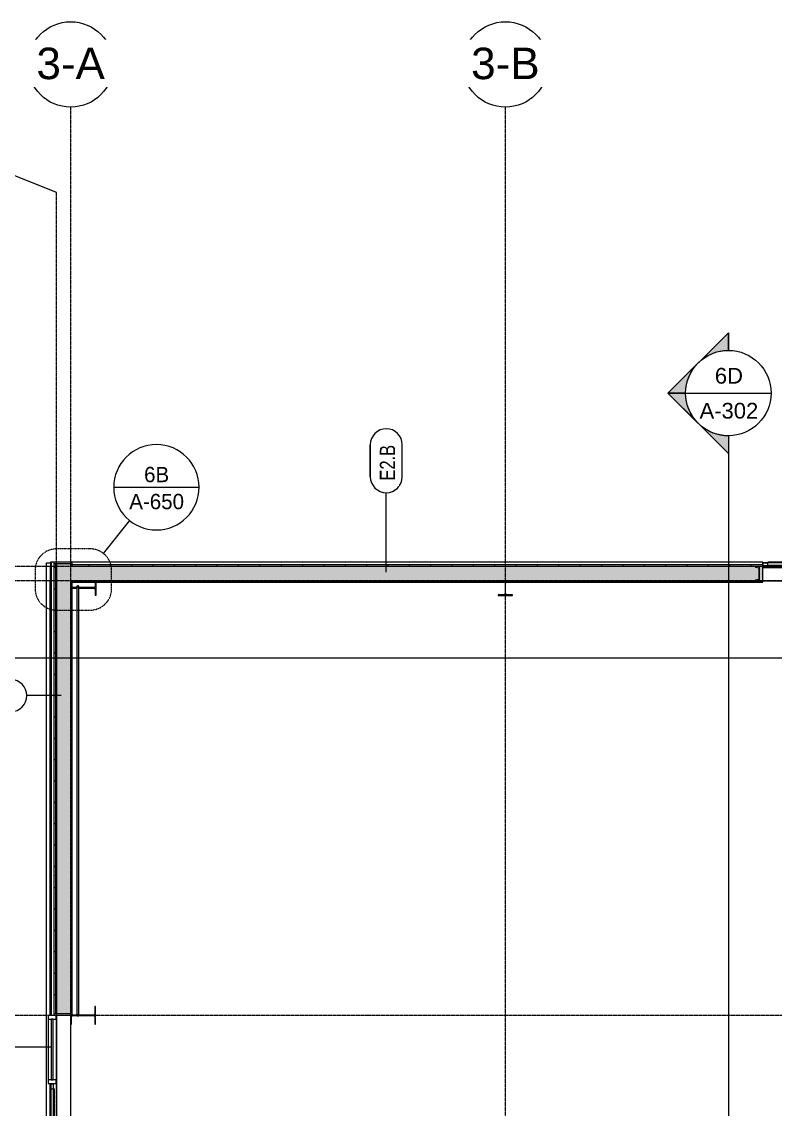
# Model space of a CAD drawing. Header units: inches. Extents: x 21592 to 24810, y -23179 to -20467.
# Drawn here: x 22042 to 22466, y -21197 to -20585 of the extents above; entities that cross this region are included whole.
import ezdxf

# ---------------------------------------------------------------- set-up
doc = ezdxf.new("R2010")
doc.units = ezdxf.units.IN
doc.header["$MEASUREMENT"] = 0
doc.linetypes.add('Dash Dot 3_16_', pattern=[0.3125, 0.1875, -0.0625, 0, -0.0625])
doc.linetypes.add('Grid Line 1_2_', pattern=[0.875, 0.5, -0.125, 0.125, -0.125])
for name, color, linetype, lineweight in [('A-ANNO-SYMB', 150, 'Continuous', 9), ('A-GLAZ-CURT', 52, 'Continuous', 20), ('A-GLAZ-CWMG', 51, 'Continuous', 20), ('A-WALL', 113, 'Continuous', 20), ('A-WALL-IDEN', 211, 'Continuous', 9), ('A-WALL-PATT', 111, 'Continuous', 50), ('G-ANNO-SYMB', 111, 'Continuous', 9), ('L-SITE-WALL', 31, 'Continuous', 20), ('S-BEAM', 12, 'Continuous', 20), ('S-COLS', 52, 'Continuous', 20), ('S-GRID', 1, 'Continuous', 9), ('S-GRID-IDEN', 1, 'Continuous', 9)]:
    doc.layers.add(name, color=color, linetype=linetype, lineweight=lineweight)
doc.styles.add('Arial', font='arial.ttf', dxfattribs={"height": 17.703593})
doc.styles.add('Arial_1', font='arial.ttf', dxfattribs={"height": 8.851796})
doc.styles.add('Century Gothic', font='GOTHIC.TTF', dxfattribs={"height": 8.622671})
doc.styles.add('Century Gothic_1', font='GOTHIC.TTF', dxfattribs={"width": 0.8, "height": 8.622671})
pattern_1 = [(45, (0, 0), (-9.503515, 9.503515), []), (45, (0, 14.4), (-9.503515, 9.503515), [])]
pattern_2 = [(0, (0, 0), (0, 12), []), (90, (0, 0), (-12, 7e-16), [])]
pattern_3 = [(161.57, (0.48, 0.48), (-3.839953776, -1.544e-05), [0, -27.322, 3.034, 0]), (18.43, (-0.48, 0.48), (-3.839953776, 1.544e-05), [0, -27.322, 3.034, 0]), (108.43, (0.48, 0.48), (1.919622, -9.60052459), [9.106, -21.25]), (71.57, (-0.48, 0.48), (1.919622, 9.60052459), [9.106, -21.25])]

# ---------------------------------------------------------------- blocks, each defined once
blk = doc.blocks.new('Struct_Xcel_Sports Complex_rvt-1-Enlarged First Floor Plan _West_')
at = {"layer": 'L-SITE-WALL', "color": 43, "lineweight": 13}
for p, q in [((22058.14, -21143.93), (22058.14, -20899.55)), ((22058.14, -21185.12), (22058.14, -21182.12))]:
    blk.add_line(p, q, dxfattribs=at)
blk = doc.blocks.new('Rectangular Mullion - Profile_Polycarbonate_Lower-1836398-Enlarged First Floor Plan _West_')
at = {"layer": 'A-GLAZ-CWMG', "color": 43, "lineweight": 13}
for p, q in [((22058.04, -21185.12), (22058.46, -21185.12)), ((22058.04, -21646.43), (22058.04, -21185.12)), ((22060.04, -21185.12), (22060.54, -21185.12)), ((22060.54, -21646.43), (22060.54, -21185.12))]:
    blk.add_line(p, q, dxfattribs=at)
at = {"layer": 'A-GLAZ-CWMG', "color": 10, "lineweight": 13}
for p, q in [((22058.46, -21185.12), (22060.04, -21185.12)), ((22058.46, -21646.43), (22058.46, -21185.12)), ((22060.04, -21646.43), (22060.04, -21185.12)), ((22060.04, -21646.43), (22058.46, -21646.43))]:
    blk.add_line(p, q, dxfattribs=at)
blk = doc.blocks.new('Rectangular Mullion - Exterior 2_ x 4_5_-1142339-Enlarged First Floor Plan _West_')
at = {"layer": 'A-GLAZ-CWMG', "color": 7}
for p, q in [((-2, 3), (0, 3)), ((-2, -1.5), (-2, 3)), ((0, 3), (0, -1.5)), ((0, -1.5), (-2, -1.5))]:
    blk.add_line(p, q, dxfattribs=at)
blk = doc.blocks.new('Girt_Z - 8_D-1789509-Enlarged First Floor Plan _West_')
at = {"layer": 'S-BEAM', "color": 43, "lineweight": 13}
for p, q in [((22555.14, -20891.55), (22458.52, -20891.55)), ((22555.14, -20892.13), (22458.52, -20892.13)), ((22555.14, -20892.2), (22458.52, -20892.2)), ((22458.52, -20899.55), (22551.14, -20899.55))]:
    blk.add_line(p, q, dxfattribs=at)
blk = doc.blocks.new('Girt_C - 8_D-1405510-Enlarged First Floor Plan _West_')
at = {"layer": 'S-BEAM', "color": 43, "lineweight": 13}
for p, q in [((22061.64, -21143.68), (22061.64, -21646.84)), ((22069.64, -21380.05), (22069.64, -21148.8)), ((22069.64, -21621.3), (22069.64, -21390.05)), ((22069.64, -21646.84), (22069.64, -21631.3)), ((22069.25, -21647.23), (22062.03, -21647.23))]:
    blk.add_line(p, q, dxfattribs=at)
blk = doc.blocks.new('System Panel - INSULATED LOW-E GLAZING _SEE ELEVATIONS FOR U-FACTOR_ SHGC_ _ LT_-827433-Enlarged First Floor Plan _West_')
at = {"layer": 'A-GLAZ-CURT', "color": 7}
for p, q in [((17.09375, -0.25), (-17.09375, -0.25)), ((-17.09375, -0.25), (-17.09375, -1.25)), ((-17.09375, -1.25), (17.09375, -1.25)), ((17.09375, -1.25), (17.09375, -0.25))]:
    blk.add_line(p, q, dxfattribs=at)
at = {"layer": 'A-GLAZ-CURT', "color": 10, "lineweight": 13}
for p, q in [((-17.09375, -1.25), (-17.09375, -0.25)), ((17.09375, -0.25), (-17.09375, -0.25)), ((-17.09375, -1.25), (17.09375, -1.25)), ((17.09375, -0.25), (17.09375, -1.25))]:
    blk.add_line(p, q, dxfattribs=at)
blk = doc.blocks.new('Rectangular Mullion - Exterior 2_ x 4_5_-V21-Enlarged First Floor Plan _West_')
at = {"layer": 'A-GLAZ-CWMG', "color": 43, "lineweight": 13}
for p, q in [((22057.02, -21145.93), (22057.02, -21180.12)), ((22061.52, -21145.93), (22061.52, -21180.12))]:
    blk.add_line(p, q, dxfattribs=at)
blk = doc.blocks.new('Rectangular Mullion - Exterior 2_ x 4_5_-1115231-Enlarged First Floor Plan _West_')
at = {"layer": 'A-GLAZ-CWMG', "color": 7}
for p, q in [((-1, 3), (1, 3)), ((-1, -1.5), (-1, 3)), ((1, 3), (1, -1.5)), ((1, -1.5), (-1, -1.5))]:
    blk.add_line(p, q, dxfattribs=at)
blk = doc.blocks.new('Round Bar - 1_-1267021-Enlarged First Floor Plan _West_')
at = {"layer": 'S-BEAM', "color": 43, "lineweight": 13}
for p, q in [((22073.14, -21867.69), (22073.14, -21988.94)), ((22074.14, -21988.94), (22074.14, -21867.69))]:
    blk.add_line(p, q, dxfattribs=at)
for centre, start_param, end_param in [((22073.64, -21867.69), 0, 3.141593), ((22073.64, -21867.69), 3.141593, 6.283185), ((22073.64, -22108.84), 3.616844, 5.733719)]:
    blk.add_ellipse(centre, major_axis=(0.5, 0), ratio=0.507473, start_param=start_param, end_param=end_param, dxfattribs=at)
blk = doc.blocks.new('Round Bar - 1_-V22-Enlarged First Floor Plan _West_')
at = {"layer": 'S-BEAM', "color": 43, "lineweight": 13}
for p, q in [((22073.14, -21022.55), (22073.14, -21143.8)), ((22074.14, -21143.8), (22074.14, -21022.55))]:
    blk.add_line(p, q, dxfattribs=at)
for centre, start_param, end_param in [((22073.64, -20902.65), 0, 3.141593), ((22073.64, -21143.8), 0, 3.141593), ((22073.64, -21143.8), 3.141593, 6.283185)]:
    blk.add_ellipse(centre, major_axis=(0.5, 0), ratio=0.507473, start_param=start_param, end_param=end_param, dxfattribs=at)
blk = doc.blocks.new('Rectangular Mullion - Profile_Polycarbonate_Lower-1778976-Enlarged First Floor Plan _West_')
at = {"layer": 'A-GLAZ-CWMG', "color": 43, "lineweight": 13}
for p, q in [((22461.27, -20889.48), (22461.27, -20889.05)), ((22552.52, -20889.05), (22461.27, -20889.05)), ((22552.52, -20889.05), (22552.52, -20889.48)), ((22461.27, -20891.55), (22461.27, -20891.05)), ((22552.52, -20891.05), (22552.52, -20891.55))]:
    blk.add_line(p, q, dxfattribs=at)
at = {"layer": 'A-GLAZ-CWMG', "color": 10, "lineweight": 13}
for p, q in [((22461.27, -20891.05), (22461.27, -20889.48)), ((22552.52, -20889.48), (22461.27, -20889.48)), ((22552.52, -20889.48), (22552.52, -20891.05)), ((22552.52, -20891.05), (22461.27, -20891.05))]:
    blk.add_line(p, q, dxfattribs=at)
blk = doc.blocks.new('Section - Section Head - Filled-1526-Enlarged First Floor Plan _West_')
at = {"layer": 'G-ANNO-SYMB'}
h = blk.add_hatch(color=256, dxfattribs=at)
edge = h.paths.add_edge_path(flags=0)
edge.add_line((-0.4268, 0.1768), (-0.25, 0.3536))
edge.add_line((-0.25, 0.3536), (-0.25, 0.25))
edge.add_arc((-0.25, 0), 0.25, 90, 135)
h = blk.add_hatch(color=256, dxfattribs=at)
edge = h.paths.add_edge_path(flags=0)
edge.add_arc((-0.25, 0), 0.25, 45, 90)
edge.add_line((-0.25, 0.25), (-0.25, 0.3536))
edge.add_line((-0.25, 0.3536), (-0.0732, 0.1768))
h = blk.add_hatch(color=256, dxfattribs=at)
edge = h.paths.add_edge_path(flags=0)
edge.add_arc((-0.25, 0), 0.2503, 137.9216, 180)
edge.add_line((-0.5003, 0), (-0.6036, 0))
edge.add_line((-0.6036, 0), (-0.4358, 0.1678))
h = blk.add_hatch(color=256, dxfattribs=at)
edge = h.paths.add_edge_path(flags=0)
edge.add_line((-0.0642, 0.1678), (0.1036, 0))
edge.add_line((0.1036, 0), (0.0003, 0))
edge.add_arc((-0.25, 0), 0.2503, 0, 42.0784)
for p, q in [((-0.25, 0.3536), (-0.6036, 0)), ((-0.25, 0.3536), (-0.4268, 0.1768)), ((-0.25, 0.3536), (0.1036, 0)), ((-0.25, 0.25), (-0.25, 0.3536)), ((-0.0732, 0.1768), (-0.25, 0.3536)), ((-0.25, 0.3536), (-0.25, 0.25)), ((-0.4358, 0.1678), (-0.6036, 0)), ((0.1036, 0), (-0.0642, 0.1678)), ((-0.6036, 0), (-0.5003, 0)), ((0.0003, 0), (0.1036, 0)), ((-0.5, 0), (-0.6036, 0)), ((0, 0), (0.1036, 0))]:
    blk.add_line(p, q, dxfattribs=at)
for radius, start, end in [(0.25, 360, 180), (0.25, 90, 135), (0.25, 45, 90), (0.2503, 137.9216, 180), (0.2503, 0, 42.0784), (0.25, 180, 360)]:
    blk.add_arc((-0.25, 0), radius, start, end, dxfattribs=at)
blk = doc.blocks.new('Grid - Grid Head - Circle-14747-Enlarged First Floor Plan _West_')
at = {"layer": 'S-GRID-IDEN'}
blk.add_circle((0, 0), 0.25, dxfattribs=at)
blk = doc.blocks.new('Wall Tag - 1_4_-1369832-Enlarged First Floor Plan _West_')
at = {"layer": 'A-WALL-IDEN', "color": 153}
for p, q in [((-0.0822, 0.0968), (0.1053, 0.0968)), ((0.1053, 0.0968), (-0.0822, 0.0968)), ((-0.0822, -0.0907), (0.1053, -0.0907)), ((-0.0822, -0.0907), (0.1053, -0.0907))]:
    blk.add_line(p, q, dxfattribs=at)
for centre, start, end in [((-0.0822, 0.0031), 90, 270), ((-0.0822, 0.0031), 90, 270), ((0.1053, 0.0031), 270, 90), ((0.1053, 0.0031), 270, 90)]:
    blk.add_arc(centre, 0.0937, start, end, dxfattribs=at)
blk = doc.blocks.new('Floor Plan - Callout Head-19020-Enlarged First Floor Plan _West_')
at = {"layer": 'A-ANNO-SYMB'}
blk.add_line((-0.25, 0), (0.25, 0), dxfattribs=at)
for start, end in [(360, 180), (180, 360)]:
    blk.add_arc((0, 0), 0.25, start, end, dxfattribs=at)

msp = doc.modelspace()

# ---------------------------------------------------------------- hatches: boundary and pattern name
at = {"layer": 'A-WALL-PATT', "lineweight": 9}
h = msp.add_hatch(dxfattribs=at)
h.set_pattern_fill('FP_10', color=8, style=0, pattern_type=2)
h.set_pattern_definition(pattern_2)
h.paths.add_polyline_path([(22061.1402, -21142.9278), (22061.1402, -20889.8028), (22060.1402, -20889.8028), (22060.1402, -21142.9278)], flags=0)
h = msp.add_hatch(dxfattribs=at)
h.set_pattern_fill('FP_9', color=8, style=0, pattern_type=2)
h.set_pattern_definition([(0, (0, 0), (15.36, 3.84), [1.267, -10.253, 1.267, -10.253, -61.44]), (0, (0, 0), (15.36, 3.84), [-23.04, 1.267, -21.773, 1.267, -10.253, -26.88]), (0, (0, 0), (15.36, 3.84), [-57.6, 1.267, -6.413, 1.267, -17.933]), (120, (5.76, 1.92), (-11.00553755, 11.3821502), [1.267, -10.253, 1.267, -10.253, -61.44]), (120, (5.76, 1.92), (-11.00553755, 11.3821502), [-23.04, 1.267, -21.773, 1.267, -10.253, -26.88]), (120, (5.76, 1.92), (-11.00553755, 11.3821502), [-57.6, 1.267, -6.413, 1.267, -17.933]), (240, (7.68, 9.6), (-4.35446245, -15.2221502), [1.267, -10.253, 1.267, -10.253, -61.44]), (240, (7.68, 9.6), (-4.35446245, -15.2221502), [-23.04, 1.267, -21.773, 1.267, -10.253, -26.88]), (240, (7.68, 9.6), (-4.35446245, -15.2221502), [-57.6, 1.267, -6.413, 1.267, -17.933])])
h.paths.add_polyline_path([(22061.1402, -21142.9278), (22061.6402, -21142.9278), (22061.6402, -20889.8028), (22061.1402, -20889.8028), (22061.1402, -21136.0614)], flags=0)
h = msp.add_hatch(dxfattribs=at)
h.set_pattern_fill('FP_7', color=8, style=0, pattern_type=2)
h.set_pattern_definition(pattern_3)
h.paths.add_polyline_path([(22069.6402, -21142.9278), (22069.6402, -20889.8028), (22061.6402, -20889.8028), (22061.6402, -21142.9278)], flags=0)
h = msp.add_hatch(dxfattribs=at)
h.set_pattern_fill('FP_7', color=8, style=0, pattern_type=2)
h.set_pattern_definition(pattern_3)
h.paths.add_polyline_path([(22070.3902, -20899.5528), (22458.5152, -20899.5528), (22458.5152, -20891.5528), (22069.6402, -20891.5528), (22069.6402, -20899.5528), (22070.1556, -20899.5528)], flags=0)
h = msp.add_hatch(dxfattribs=at)
h.set_pattern_fill('FP_10', color=8, style=0, pattern_type=2)
h.set_pattern_definition(pattern_2)
h.paths.add_polyline_path([(22070.3902, -20891.5528), (22458.5152, -20891.5528), (22458.5152, -20890.5528), (22070.3902, -20890.5528)], flags=0)
at = {"layer": 'S-COLS', "lineweight": 9}
h = msp.add_hatch(dxfattribs=at)
h.set_pattern_fill('FP_6', color=8, style=0, pattern_type=2)
h.set_pattern_definition(pattern_1)
h.paths.add_polyline_path([(22456.6402, -20899.5528), (22456.6402, -20891.5528), (22454.3002, -20891.5528), (22454.4145, -20891.8286), (22454.6902, -20891.9428), (22456.3372, -20892.2037), (22456.3372, -20898.902), (22454.6902, -20899.1628), (22454.4145, -20899.277), (22454.3002, -20899.5528)], flags=0)
h = msp.add_hatch(dxfattribs=at)
h.set_pattern_fill('FP_6', color=8, style=0, pattern_type=2)
h.set_pattern_definition(pattern_1)
h.paths.add_polyline_path([(22083.8902, -20907.5528), (22083.8902, -20899.5528), (22083.4566, -20899.5528), (22083.4566, -20902.7169), (22083.2541, -20903.2058), (22082.7652, -20903.4083), (22074.1402, -20903.4083), (22074.1402, -20903.6973), (22082.7652, -20903.6973), (22083.2541, -20903.8998), (22083.4566, -20904.3887), (22083.4566, -20907.5528)], flags=0)
h.paths.add_polyline_path([(22070.0738, -20907.5528), (22070.0738, -20904.3887), (22070.2763, -20903.8998), (22070.7652, -20903.6973), (22073.1402, -20903.6672), (22073.1402, -20903.4083), (22070.7652, -20903.4083), (22070.2763, -20903.2058), (22070.0738, -20902.7169), (22070.0738, -20899.5528), (22069.6402, -20899.5528), (22069.6402, -20907.5528)], flags=0)
h = msp.add_hatch(dxfattribs=at)
h.set_pattern_fill('FP_6', color=8, style=0, pattern_type=2)
h.set_pattern_definition(pattern_1)
h.paths.add_polyline_path([(22309.8902, -20907.8028), (22317.8902, -20907.8028), (22317.8902, -20907.3692), (22314.7262, -20907.3692), (22314.2373, -20907.1667), (22314.0348, -20906.6778), (22314.0348, -20900.6778), (22314.2373, -20900.1889), (22314.7262, -20899.9864), (22317.8902, -20899.9864), (22317.8902, -20899.5528), (22309.8902, -20899.5528), (22309.8902, -20899.9864), (22313.0543, -20899.9864), (22313.5432, -20900.1889), (22313.7457, -20900.6778), (22313.7457, -20906.6778), (22313.5432, -20907.1667), (22313.0543, -20907.3692), (22309.8902, -20907.3692)], flags=0)
h = msp.add_hatch(dxfattribs=at)
h.set_pattern_fill('FP_6', color=8, style=0, pattern_type=2)
h.set_pattern_definition(pattern_1)
h.paths.add_polyline_path([(22070.0738, -21148.8028), (22070.0738, -21144.6387), (22070.2763, -21144.1498), (22070.7652, -21143.9473), (22073.2637, -21143.9473), (22073.1402, -21143.7602), (22073.1402, -21143.6583), (22070.7652, -21143.6583), (22070.2763, -21143.4558), (22070.0738, -21142.9669), (22070.0738, -21138.8028), (22069.6402, -21138.8028), (22069.6402, -21148.8028)], flags=0)
h.paths.add_polyline_path([(22083.6402, -21148.8028), (22083.6402, -21138.8028), (22083.2066, -21138.8028), (22083.2066, -21142.9669), (22083.0041, -21143.4558), (22082.5152, -21143.6583), (22074.1402, -21143.6583), (22074.111, -21143.8318), (22074.067, -21143.9473), (22082.5152, -21143.9473), (22083.0041, -21144.1498), (22083.2066, -21144.6387), (22083.2066, -21148.8028)], flags=0)

# ---------------------------------------------------------------- linework, layer by layer
at = {"layer": 'A-ANNO-SYMB'}
msp.add_line((22088.0911, -20884.2241), (22102.827, -20865.769), dxfattribs=at)
at = {"layer": 'A-ANNO-SYMB', "linetype": 'Dash Dot 3_16_'}
for p, q in [((22080.6035, -20881.6015), (22061.6842, -20881.6015)), ((22049.6842, -20893.6015), (22049.6842, -20904.0703)), ((22092.6035, -20904.0703), (22092.6035, -20893.6015)), ((22061.6842, -20916.0703), (22080.6035, -20916.0703))]:
    msp.add_line(p, q, dxfattribs=at)
for centre, start, end in [((22061.6842, -20893.6015), 90, 180), ((22080.6035, -20893.6015), 0, 90), ((22061.6842, -20904.0703), 180, 270), ((22080.6035, -20904.0703), 270, 0)]:
    msp.add_arc(centre, 12, start, end, dxfattribs=at)
at = {"layer": 'A-WALL', "color": 7}
for p, q in [((22058.3277, -20889.0528), (22058.3277, -21143.6778)), ((22458.5152, -20889.0528), (22058.3277, -20889.0528)), ((22058.6402, -20889.0528), (22058.6402, -21143.6778)), ((22060.1402, -20889.0528), (22060.1402, -21143.6778)), ((22060.1402, -20889.8028), (22069.6402, -20889.8028)), ((22061.1402, -20889.8028), (22061.1402, -21142.9278)), ((22061.6402, -20889.8028), (22061.6402, -21142.9278)), ((22069.6402, -20889.8028), (22069.6402, -20891.5528)), ((22070.3902, -20891.5528), (22070.3902, -20889.0528)), ((22458.5152, -20900.3028), (22458.5152, -20889.0528)), ((22555.2027, -20889.478), (22458.5777, -20889.478)), ((22458.5777, -20889.478), (22458.5777, -20891.0528)), ((22458.5152, -20891.5528), (22069.6402, -20891.5528)), ((22458.5152, -20890.5528), (22070.3902, -20890.5528)), ((22458.5777, -20891.0528), (22555.2027, -20891.0528)), ((22069.6402, -20899.5528), (22069.6402, -21142.9278)), ((22069.6402, -20899.5528), (22458.5152, -20899.5528)), ((22070.3902, -21143.6778), (22070.3902, -20900.3028)), ((22070.3902, -20900.3028), (22458.5152, -20900.3028)), ((22058.3277, -21143.6778), (22070.3902, -21143.6778)), ((22069.6402, -21142.9278), (22060.1402, -21142.9278)), ((22058.4627, -21182.4278), (22058.4627, -21649.1153)), ((22060.0375, -21182.4278), (22058.4627, -21182.4278)), ((22060.0375, -21649.1153), (22060.0375, -21182.4278))]:
    msp.add_line(p, q, dxfattribs=at)
at = {"layer": 'A-WALL-IDEN', "color": 153}
for p, q in [((22246.9779, -20894.6778), (22246.9779, -20850.0731)), ((22064.359, -20964.1124), (22044.9984, -20964.1124)), ((22058.5152, -21161.6554), (22016.1199, -21161.6554))]:
    msp.add_line(p, q, dxfattribs=at)
at = {"layer": 'G-ANNO-SYMB'}
for p, q in [((22415.1736, -20794.0821), (22463.1736, -20794.0821)), ((22439.1736, -20818.0821), (22439.1736, -23039.3868)), ((22772.6363, -20943.1271), (22005.4867, -20943.1271))]:
    msp.add_line(p, q, dxfattribs=at)
at = {"layer": 'L-SITE-WALL', "color": 43, "lineweight": 13}
for p, q in [((22056.1402, -20889.5528), (22058.3277, -20889.5528)), ((22056.1402, -22800.8028), (22056.1402, -20889.5528)), ((22058.3277, -20891.5528), (22058.1402, -20891.5528)), ((22058.1402, -20891.5528), (22058.1402, -21143.9278)), ((22058.1402, -21182.1153), (22058.1402, -21185.1153))]:
    msp.add_line(p, q, dxfattribs=at)
at = {"layer": 'L-SITE-WALL', "color": 10, "lineweight": 13}
msp.add_line((22458.5152, -20889.5528), (22461.2652, -20889.5528), dxfattribs=at)
at = {"layer": 'S-COLS', "color": 7}
for p, q in [((22456.6402, -20891.5528), (22454.3002, -20891.5528)), ((22454.6902, -20891.9428), (22456.3372, -20892.2037)), ((22456.3372, -20892.2037), (22456.3372, -20898.902)), ((22456.6402, -20899.5528), (22456.6402, -20891.5528)), ((22070.0738, -20899.5528), (22069.6402, -20899.5528)), ((22069.6402, -20899.5528), (22069.6402, -20907.5528)), ((22070.0738, -20902.7169), (22070.0738, -20899.5528)), ((22083.8902, -20899.5528), (22083.4566, -20899.5528)), ((22083.4566, -20899.5528), (22083.4566, -20902.7169)), ((22083.8902, -20907.5528), (22083.8902, -20899.5528)), ((22317.8902, -20899.5528), (22309.8902, -20899.5528)), ((22309.8902, -20899.5528), (22309.8902, -20899.9864)), ((22309.8902, -20899.9864), (22313.0543, -20899.9864)), ((22313.7457, -20900.6778), (22313.7457, -20906.6778)), ((22314.0348, -20906.6778), (22314.0348, -20900.6778)), ((22314.7262, -20899.9864), (22317.8902, -20899.9864)), ((22317.8902, -20899.9864), (22317.8902, -20899.5528)), ((22454.3002, -20899.5528), (22456.6402, -20899.5528)), ((22456.3372, -20898.902), (22454.6902, -20899.1628)), ((22069.6402, -20907.5528), (22070.0738, -20907.5528)), ((22070.0738, -20907.5528), (22070.0738, -20904.3887)), ((22073.1402, -20903.4083), (22070.7652, -20903.4083)), ((22070.7652, -20903.6973), (22073.1402, -20903.6973)), ((22082.7652, -20903.4083), (22074.1402, -20903.4083)), ((22074.1402, -20903.6973), (22082.7652, -20903.6973)), ((22083.4566, -20904.3887), (22083.4566, -20907.5528)), ((22083.4566, -20907.5528), (22083.8902, -20907.5528)), ((22313.0543, -20907.3692), (22309.8902, -20907.3692)), ((22309.8902, -20907.3692), (22309.8902, -20907.8028)), ((22309.8902, -20907.8028), (22317.8902, -20907.8028)), ((22317.8902, -20907.3692), (22314.7262, -20907.3692)), ((22317.8902, -20907.8028), (22317.8902, -20907.3692)), ((22070.0738, -21138.8028), (22069.6402, -21138.8028)), ((22069.6402, -21138.8028), (22069.6402, -21148.8028)), ((22070.0738, -21142.9669), (22070.0738, -21138.8028)), ((22083.6402, -21138.8028), (22083.2066, -21138.8028)), ((22083.2066, -21138.8028), (22083.2066, -21142.9669)), ((22083.6402, -21148.8028), (22083.6402, -21138.8028)), ((22070.0738, -21148.8028), (22070.0738, -21144.6387)), ((22073.1402, -21143.6583), (22070.7652, -21143.6583)), ((22070.7652, -21143.9473), (22073.2637, -21143.9473)), ((22074.0167, -21143.9473), (22082.5152, -21143.9473)), ((22082.5152, -21143.6583), (22074.1402, -21143.6583)), ((22083.2066, -21144.6387), (22083.2066, -21148.8028)), ((22069.6402, -21148.8028), (22070.0738, -21148.8028)), ((22083.2066, -21148.8028), (22083.6402, -21148.8028))]:
    msp.add_line(p, q, dxfattribs=at)
for centre, radius, start, end in [((22454.6902, -20891.5528), 0.39, 180, 270), ((22313.0543, -20900.6778), 0.6914, 0, 90), ((22314.7262, -20900.6778), 0.6914, 90, 180), ((22454.6902, -20899.5528), 0.39, 90, 180), ((22070.7652, -20902.7169), 0.6914, 180, 270), ((22070.7652, -20904.3887), 0.6914, 90, 180), ((22082.7652, -20902.7169), 0.6914, 270, 0), ((22082.7652, -20904.3887), 0.6914, 0, 90), ((22313.0543, -20906.6778), 0.6914, 270, 0), ((22314.7262, -20906.6778), 0.6914, 180, 270), ((22070.7652, -21142.9669), 0.6914, 180, 270), ((22070.7652, -21144.6387), 0.6914, 90, 180), ((22082.5152, -21142.9669), 0.6914, 270, 0), ((22082.5152, -21144.6387), 0.6914, 0, 90)]:
    msp.add_arc(centre, radius, start, end, dxfattribs=at)
at = {"layer": 'S-GRID', "linetype": 'Grid Line 1_2_'}
for p, q in [((22069.6402, -22972.8509), (22069.6402, -20633.3741)), ((22313.8902, -22972.8509), (22313.8902, -20633.3741)), ((22061.6402, -22893.4698), (22061.6402, -20681.3741)), ((22871.8519, -20891.5528), (21705.561, -20891.5528)), ((22871.8519, -20899.5528), (21657.561, -20899.5528)), ((22765.0122, -21143.8028), (21657.561, -21143.8028))]:
    msp.add_line(p, q, dxfattribs=at)
at = {"layer": 'S-GRID'}
msp.add_line((22061.6402, -20681.3741), (21975.5644, -20646.9038), dxfattribs=at)

# ---------------------------------------------------------------- block references
at = {"lineweight": 5}
msp.add_blockref('Struct_Xcel_Sports Complex_rvt-1-Enlarged First Floor Plan _West_', (0, 0), dxfattribs=at)
at = {"layer": 'A-ANNO-SYMB', "xscale": 95.99999999999994, "yscale": 95.99999999999994, "zscale": 95.99999999999994}
msp.add_blockref('Floor Plan - Callout Head-19020-Enlarged First Floor Plan _West_', (22117.8022, -20847.0142), dxfattribs=at)
at = {"layer": 'A-GLAZ-CURT', "color": 10, "lineweight": 13, "rotation": 89.99999999996285}
msp.add_blockref('System Panel - INSULATED LOW-E GLAZING _SEE ELEVATIONS FOR U-FACTOR_ SHGC_ _ LT_-827433-Enlarged First Floor Plan _West_', (22058.5152, -21163.0216), dxfattribs=at)
at = {"layer": 'A-GLAZ-CWMG', "color": 43, "lineweight": 13}
for name in ['Rectangular Mullion - Profile_Polycarbonate_Lower-1778976-Enlarged First Floor Plan _West_', 'Rectangular Mullion - Exterior 2_ x 4_5_-V21-Enlarged First Floor Plan _West_', 'Rectangular Mullion - Profile_Polycarbonate_Lower-1836398-Enlarged First Floor Plan _West_']:
    msp.add_blockref(name, (0, 0), dxfattribs=at)
at = {"layer": 'A-GLAZ-CWMG', "color": 43, "lineweight": 13, "extrusion": (0, 0, -1), "rotation": 90.00000000003713}
for name, p in [('Rectangular Mullion - Exterior 2_ x 4_5_-1142339-Enlarged First Floor Plan _West_', (-22058.5152, -21143.9278)), ('Rectangular Mullion - Exterior 2_ x 4_5_-1115231-Enlarged First Floor Plan _West_', (-22058.5152, -21181.1153))]:
    msp.add_blockref(name, p, dxfattribs=at)
at = {"layer": 'A-WALL-IDEN', "color": 153, "xscale": 95.99999999999994, "yscale": 95.99999999999994, "zscale": 95.99999999999994, "rotation": 89.99999999999991}
msp.add_blockref('Wall Tag - 1_4_-1369832-Enlarged First Floor Plan _West_', (22247.2716, -20833.1778), dxfattribs=at)
at = {"layer": 'A-WALL-IDEN', "color": 153, "xscale": 95.99999999999994, "yscale": 95.99999999999994, "zscale": 95.99999999999994}
msp.add_blockref('Wall Tag - 1_4_-1369832-Enlarged First Floor Plan _West_', (22025.8938, -20964.4061), dxfattribs=at)
at = {"layer": 'G-ANNO-SYMB', "extrusion": (0, 0, -1), "xscale": 95.99999999999994, "yscale": 95.99999999999994, "zscale": 95.99999999999994, "rotation": 270.0000000000003}
msp.add_blockref('Section - Section Head - Filled-1526-Enlarged First Floor Plan _West_', (-22439.1736, -20818.0821), dxfattribs=at)
at = {"layer": 'S-BEAM', "color": 43, "lineweight": 13}
for name, p in [('Girt_Z - 8_D-1789509-Enlarged First Floor Plan _West_', (0, 0)), ('Round Bar - 1_-V22-Enlarged First Floor Plan _West_', (0, 0)), ('Round Bar - 1_-1267021-Enlarged First Floor Plan _West_', (0, 965)), ('Girt_C - 8_D-1405510-Enlarged First Floor Plan _West_', (0, 0))]:
    msp.add_blockref(name, p, dxfattribs=at)
at = {"layer": 'S-GRID-IDEN', "xscale": 95.99999999999994, "yscale": 95.99999999999994, "zscale": 95.99999999999994}
for p in [(22069.6402, -20609.3741), (22313.8902, -20609.3741)]:
    msp.add_blockref('Grid - Grid Head - Circle-14747-Enlarged First Floor Plan _West_', p, dxfattribs=at)

# ---------------------------------------------------------------- texts
at = {"layer": 'A-ANNO-SYMB', "char_height": 8.62267, "attachment_point": 2, "line_spacing_factor": 0.984117, "style": 'Century Gothic'}
for s, insert, width in [('6B', (22117.9406, -20835.5235), 15.984), ('A-650', (22117.9406, -20850.7157), 38.88)]:
    msp.add_mtext(s, dxfattribs=dict(at, insert=insert, width=width))
at = {"layer": 'G-ANNO-SYMB', "char_height": 8.8518, "attachment_point": 2, "line_spacing_factor": 0.938532, "style": 'Arial_1'}
for s, insert, width in [('6D', (22439.481, -20779.913), 18.792), ('A-302', (22439.481, -20799.5492), 39.312)]:
    msp.add_mtext(s, dxfattribs=dict(at, insert=insert, width=width))

# ---------------------------------------------------------------- next in the draw order: texts
at = {"layer": 'A-WALL-IDEN', "insert": (22243.3373, -20833.2067), "char_height": 8.62267, "width": 21.924, "attachment_point": 2, "rotation": 90, "line_spacing_factor": 0.984117, "style": 'Century Gothic_1', "bg_fill": 3, "box_fill_scale": 1.25, "bg_fill_color": 0, "bg_fill_transparency": 0}
msp.add_mtext('E2.B', dxfattribs=at)
at = {"layer": 'S-GRID-IDEN', "char_height": 17.70359, "width": 45.792, "attachment_point": 2, "line_spacing_factor": 0.938532, "style": 'Arial', "bg_fill": 3, "box_fill_scale": 1.25, "bg_fill_color": 0, "bg_fill_transparency": 0}
for s, insert in [('3-A', (22069.6356, -20599.9372)), ('3-B', (22313.8856, -20599.9372))]:
    msp.add_mtext(s, dxfattribs=dict(at, insert=insert))

doc.saveas('drawing.dxf')
